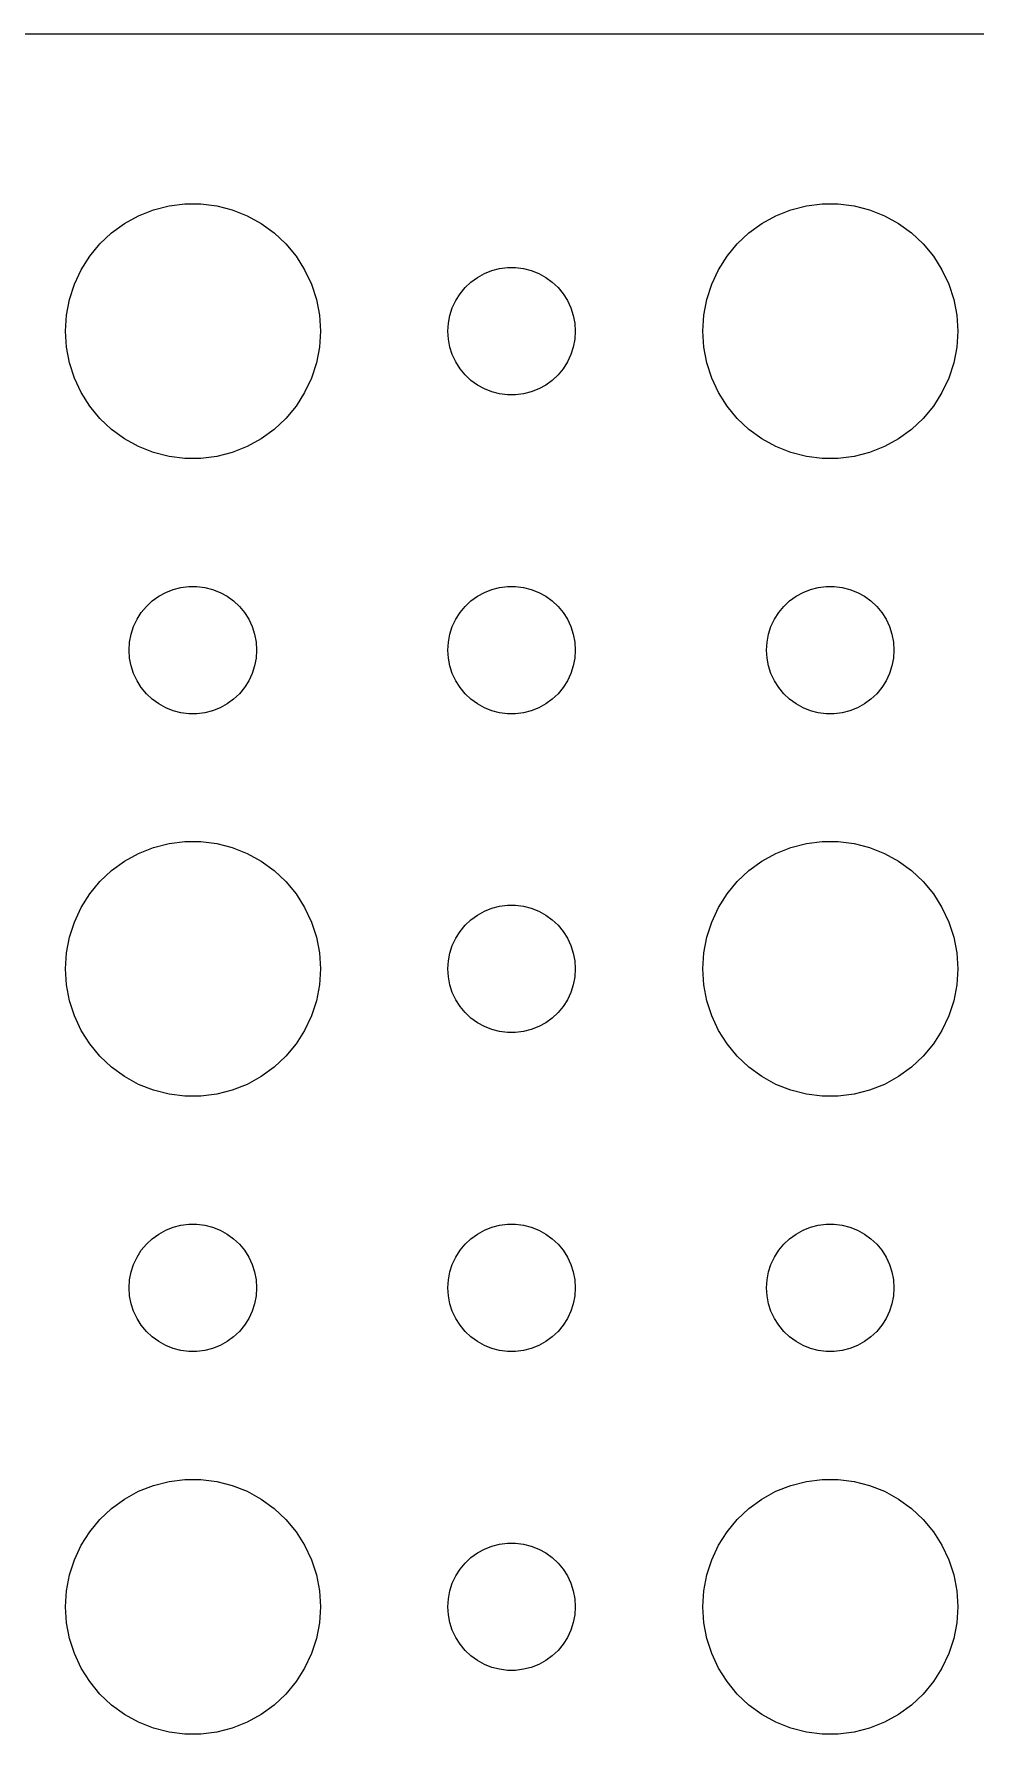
# Model space of a CAD drawing. Header units: metres. Extents: x -37 to 37, y 215 to 541.
# Drawn here: x -3.74 to 18.41, y 501.01 to 540.99 of the extents above; entities that cross this region are included whole.
import ezdxf

# ---------------------------------------------------------------- set-up
doc = ezdxf.new("R2010")
doc.units = ezdxf.units.M

msp = doc.modelspace()

# ---------------------------------------------------------------- linework, layer by layer
for p, q in [((32.3139, 540.99), (-32.3139, 540.99)), ((-0.56213, 536.947), (-0.18837, 536.994)), ((-0.18837, 536.994), (0.18837, 536.994)), ((0.18837, 536.994), (0.56213, 536.947)), ((14.4379, 536.947), (14.8116, 536.994)), ((14.8116, 536.994), (15.1884, 536.994)), ((15.1884, 536.994), (15.5621, 536.947)), ((-1.60747, 536.533), (-1.27733, 536.714)), ((-1.27733, 536.714), (-0.92705, 536.853)), ((-0.92705, 536.853), (-0.56213, 536.947)), ((0.56213, 536.947), (0.92705, 536.853)), ((0.92705, 536.853), (1.27733, 536.714)), ((1.27733, 536.714), (1.60747, 536.533)), ((13.3925, 536.533), (13.7227, 536.714)), ((13.7227, 536.714), (14.0729, 536.853)), ((14.0729, 536.853), (14.4379, 536.947)), ((15.5621, 536.947), (15.927, 536.853)), ((15.927, 536.853), (16.2773, 536.714)), ((16.2773, 536.714), (16.6075, 536.533)), ((-2.1869, 536.054), (-1.91226, 536.312)), ((-1.91226, 536.312), (-1.60747, 536.533)), ((1.60747, 536.533), (1.91226, 536.312)), ((1.91226, 536.312), (2.1869, 536.054)), ((12.8131, 536.054), (13.0877, 536.312)), ((13.0877, 536.312), (13.3925, 536.533)), ((16.6075, 536.533), (16.9123, 536.312)), ((16.9123, 536.312), (17.1869, 536.054)), ((-2.42705, 535.763), (-2.1869, 536.054)), ((2.1869, 536.054), (2.42705, 535.763)), ((12.5729, 535.763), (12.8131, 536.054)), ((17.1869, 536.054), (17.427, 535.763)), ((-2.78932, 535.104), (-2.62891, 535.445)), ((-2.62891, 535.445), (-2.42705, 535.763)), ((2.42705, 535.763), (2.62891, 535.445)), ((2.62891, 535.445), (2.78932, 535.104)), ((6.86133, 535.357), (7.03647, 535.427)), ((7.03647, 535.427), (7.21892, 535.473)), ((7.21892, 535.473), (7.40581, 535.497)), ((7.40581, 535.497), (7.59418, 535.497)), ((7.59418, 535.497), (7.78107, 535.473)), ((7.78107, 535.473), (7.96352, 535.427)), ((7.96352, 535.427), (8.13866, 535.357)), ((12.2107, 535.104), (12.3711, 535.445)), ((12.3711, 535.445), (12.5729, 535.763)), ((17.427, 535.763), (17.6289, 535.445)), ((17.6289, 535.445), (17.7893, 535.104)), ((-2.90575, 534.746), (-2.78932, 535.104)), ((2.78932, 535.104), (2.90575, 534.746)), ((6.28647, 534.882), (6.40654, 535.027)), ((6.40654, 535.027), (6.54385, 535.156)), ((6.54385, 535.156), (6.69626, 535.266)), ((6.69626, 535.266), (6.86133, 535.357)), ((8.13866, 535.357), (8.30373, 535.266)), ((8.30373, 535.266), (8.45613, 535.156)), ((8.45613, 535.156), (8.59344, 535.027)), ((8.59344, 535.027), (8.71352, 534.882)), ((12.0942, 534.746), (12.2107, 535.104)), ((17.7893, 535.104), (17.9057, 534.746)), ((-2.97633, 534.376), (-2.90575, 534.746)), ((2.90575, 534.746), (2.97633, 534.376)), ((6.10533, 534.552), (6.18553, 534.723)), ((6.18553, 534.723), (6.28647, 534.882)), ((8.71352, 534.882), (8.81445, 534.723)), ((8.81445, 534.723), (8.89465, 534.552)), ((12.0237, 534.376), (12.0942, 534.746)), ((17.9057, 534.746), (17.9763, 534.376)), ((-3, 534), (-2.97633, 534.376)), ((2.97633, 534.376), (3, 534)), ((6, 534), (6.01183, 534.188)), ((6.01183, 534.188), (6.04712, 534.373)), ((6.04712, 534.373), (6.10533, 534.552)), ((8.89465, 534.552), (8.95287, 534.373)), ((8.95287, 534.373), (8.98816, 534.188)), ((8.98816, 534.188), (9, 534)), ((12, 534), (12.0237, 534.376)), ((17.9763, 534.376), (18, 534)), ((-2.97633, 533.624), (-3, 534)), ((3, 534), (2.97633, 533.624)), ((6.01183, 533.812), (6, 534)), ((6.04712, 533.627), (6.01183, 533.812)), ((8.98816, 533.812), (8.95287, 533.627)), ((9, 534), (8.98816, 533.812)), ((12.0237, 533.624), (12, 534)), ((18, 534), (17.9763, 533.624)), ((-2.90575, 533.254), (-2.97633, 533.624)), ((2.97633, 533.624), (2.90575, 533.254)), ((6.10533, 533.448), (6.04712, 533.627)), ((6.18553, 533.277), (6.10533, 533.448)), ((8.89465, 533.448), (8.81445, 533.277)), ((8.95287, 533.627), (8.89465, 533.448)), ((12.0942, 533.254), (12.0237, 533.624)), ((17.9763, 533.624), (17.9057, 533.254)), ((-2.78932, 532.896), (-2.90575, 533.254)), ((2.90575, 533.254), (2.78932, 532.896)), ((6.28647, 533.118), (6.18553, 533.277)), ((6.40654, 532.973), (6.28647, 533.118)), ((8.71352, 533.118), (8.59344, 532.973)), ((8.81445, 533.277), (8.71352, 533.118)), ((12.2107, 532.896), (12.0942, 533.254)), ((17.9057, 533.254), (17.7893, 532.896)), ((-2.62891, 532.555), (-2.78932, 532.896)), ((2.78932, 532.896), (2.62891, 532.555)), ((6.54385, 532.844), (6.40654, 532.973)), ((6.69626, 532.734), (6.54385, 532.844)), ((6.86133, 532.643), (6.69626, 532.734)), ((7.03647, 532.573), (6.86133, 532.643)), ((8.13866, 532.643), (7.96352, 532.573)), ((8.30373, 532.734), (8.13866, 532.643)), ((8.45613, 532.844), (8.30373, 532.734)), ((8.59344, 532.973), (8.45613, 532.844)), ((12.3711, 532.555), (12.2107, 532.896)), ((17.7893, 532.896), (17.6289, 532.555)), ((-2.42705, 532.237), (-2.62891, 532.555)), ((-2.1869, 531.946), (-2.42705, 532.237)), ((2.42705, 532.237), (2.1869, 531.946)), ((2.62891, 532.555), (2.42705, 532.237)), ((7.21892, 532.527), (7.03647, 532.573)), ((7.40581, 532.503), (7.21892, 532.527)), ((7.59418, 532.503), (7.40581, 532.503)), ((7.78107, 532.527), (7.59418, 532.503)), ((7.96352, 532.573), (7.78107, 532.527)), ((12.5729, 532.237), (12.3711, 532.555)), ((12.8131, 531.946), (12.5729, 532.237)), ((17.427, 532.237), (17.1869, 531.946)), ((17.6289, 532.555), (17.427, 532.237)), ((-1.91226, 531.688), (-2.1869, 531.946)), ((2.1869, 531.946), (1.91226, 531.688)), ((13.0877, 531.688), (12.8131, 531.946)), ((17.1869, 531.946), (16.9123, 531.688)), ((-1.60747, 531.467), (-1.91226, 531.688)), ((-1.27733, 531.286), (-1.60747, 531.467)), ((1.60747, 531.467), (1.27733, 531.286)), ((1.91226, 531.688), (1.60747, 531.467)), ((13.3925, 531.467), (13.0877, 531.688)), ((13.7227, 531.286), (13.3925, 531.467)), ((16.6075, 531.467), (16.2773, 531.286)), ((16.9123, 531.688), (16.6075, 531.467)), ((-0.92705, 531.147), (-1.27733, 531.286)), ((-0.56213, 531.053), (-0.92705, 531.147)), ((-0.18837, 531.006), (-0.56213, 531.053)), ((0.18837, 531.006), (-0.18837, 531.006)), ((0.56213, 531.053), (0.18837, 531.006)), ((0.92705, 531.147), (0.56213, 531.053)), ((1.27733, 531.286), (0.92705, 531.147)), ((14.0729, 531.147), (13.7227, 531.286)), ((14.4379, 531.053), (14.0729, 531.147)), ((14.8116, 531.006), (14.4379, 531.053)), ((15.1884, 531.006), (14.8116, 531.006)), ((15.5621, 531.053), (15.1884, 531.006)), ((15.927, 531.147), (15.5621, 531.053)), ((16.2773, 531.286), (15.927, 531.147)), ((-0.80373, 527.766), (-0.63866, 527.857)), ((-0.63866, 527.857), (-0.46352, 527.927)), ((-0.46352, 527.927), (-0.28107, 527.973)), ((-0.28107, 527.973), (-0.09418, 527.997)), ((-0.09418, 527.997), (0.09418, 527.997)), ((0.09418, 527.997), (0.28107, 527.973)), ((0.28107, 527.973), (0.46352, 527.927)), ((0.46352, 527.927), (0.63866, 527.857)), ((0.63866, 527.857), (0.80373, 527.766)), ((6.69626, 527.766), (6.86133, 527.857)), ((6.86133, 527.857), (7.03647, 527.927)), ((7.03647, 527.927), (7.21892, 527.973)), ((7.21892, 527.973), (7.40581, 527.997)), ((7.40581, 527.997), (7.59418, 527.997)), ((7.59418, 527.997), (7.78107, 527.973)), ((7.78107, 527.973), (7.96352, 527.927)), ((7.96352, 527.927), (8.13866, 527.857)), ((8.13866, 527.857), (8.30373, 527.766)), ((14.1963, 527.766), (14.3613, 527.857)), ((14.3613, 527.857), (14.5365, 527.927)), ((14.5365, 527.927), (14.7189, 527.973)), ((14.7189, 527.973), (14.9058, 527.997)), ((14.9058, 527.997), (15.0942, 527.997)), ((15.0942, 527.997), (15.2811, 527.973)), ((15.2811, 527.973), (15.4635, 527.927)), ((15.4635, 527.927), (15.6387, 527.857)), ((15.6387, 527.857), (15.8037, 527.766)), ((-1.21352, 527.382), (-1.09344, 527.527)), ((-1.09344, 527.527), (-0.95613, 527.656)), ((-0.95613, 527.656), (-0.80373, 527.766)), ((0.80373, 527.766), (0.95613, 527.656)), ((0.95613, 527.656), (1.09344, 527.527)), ((1.09344, 527.527), (1.21352, 527.382)), ((6.28647, 527.382), (6.40654, 527.527)), ((6.40654, 527.527), (6.54385, 527.656)), ((6.54385, 527.656), (6.69626, 527.766)), ((8.30373, 527.766), (8.45613, 527.656)), ((8.45613, 527.656), (8.59344, 527.527)), ((8.59344, 527.527), (8.71352, 527.382)), ((13.7865, 527.382), (13.9065, 527.527)), ((13.9065, 527.527), (14.0439, 527.656)), ((14.0439, 527.656), (14.1963, 527.766)), ((15.8037, 527.766), (15.9561, 527.656)), ((15.9561, 527.656), (16.0934, 527.527)), ((16.0934, 527.527), (16.2135, 527.382)), ((-1.45287, 526.873), (-1.39465, 527.052)), ((-1.39465, 527.052), (-1.31445, 527.223)), ((-1.31445, 527.223), (-1.21352, 527.382)), ((1.21352, 527.382), (1.31445, 527.223)), ((1.31445, 527.223), (1.39465, 527.052)), ((1.39465, 527.052), (1.45287, 526.873)), ((6.04712, 526.873), (6.10533, 527.052)), ((6.10533, 527.052), (6.18553, 527.223)), ((6.18553, 527.223), (6.28647, 527.382)), ((8.71352, 527.382), (8.81445, 527.223)), ((8.81445, 527.223), (8.89465, 527.052)), ((8.89465, 527.052), (8.95287, 526.873)), ((13.5471, 526.873), (13.6053, 527.052)), ((13.6053, 527.052), (13.6855, 527.223)), ((13.6855, 527.223), (13.7865, 527.382)), ((16.2135, 527.382), (16.3145, 527.223)), ((16.3145, 527.223), (16.3947, 527.052)), ((16.3947, 527.052), (16.4529, 526.873)), ((-1.5, 526.5), (-1.48816, 526.688)), ((-1.48816, 526.688), (-1.45287, 526.873)), ((1.45287, 526.873), (1.48816, 526.688)), ((1.48816, 526.688), (1.5, 526.5)), ((6, 526.5), (6.01183, 526.688)), ((6.01183, 526.688), (6.04712, 526.873)), ((8.95287, 526.873), (8.98816, 526.688)), ((8.98816, 526.688), (9, 526.5)), ((13.5, 526.5), (13.5118, 526.688)), ((13.5118, 526.688), (13.5471, 526.873)), ((16.4529, 526.873), (16.4882, 526.688)), ((16.4882, 526.688), (16.5, 526.5)), ((-1.48816, 526.312), (-1.5, 526.5)), ((-1.45287, 526.127), (-1.48816, 526.312)), ((1.48816, 526.312), (1.45287, 526.127)), ((1.5, 526.5), (1.48816, 526.312)), ((6.01183, 526.312), (6, 526.5)), ((6.04712, 526.127), (6.01183, 526.312)), ((8.98816, 526.312), (8.95287, 526.127)), ((9, 526.5), (8.98816, 526.312)), ((13.5118, 526.312), (13.5, 526.5)), ((13.5471, 526.127), (13.5118, 526.312)), ((16.4882, 526.312), (16.4529, 526.127)), ((16.5, 526.5), (16.4882, 526.312)), ((-1.39465, 525.948), (-1.45287, 526.127)), ((-1.31445, 525.777), (-1.39465, 525.948)), ((1.39465, 525.948), (1.31445, 525.777)), ((1.45287, 526.127), (1.39465, 525.948)), ((6.10533, 525.948), (6.04712, 526.127)), ((6.18553, 525.777), (6.10533, 525.948)), ((8.89465, 525.948), (8.81445, 525.777)), ((8.95287, 526.127), (8.89465, 525.948)), ((13.6053, 525.948), (13.5471, 526.127)), ((13.6855, 525.777), (13.6053, 525.948)), ((16.3947, 525.948), (16.3145, 525.777)), ((16.4529, 526.127), (16.3947, 525.948)), ((-1.21352, 525.618), (-1.31445, 525.777)), ((-1.09344, 525.473), (-1.21352, 525.618)), ((-0.95613, 525.344), (-1.09344, 525.473)), ((1.09344, 525.473), (0.95613, 525.344)), ((1.21352, 525.618), (1.09344, 525.473)), ((1.31445, 525.777), (1.21352, 525.618)), ((6.28647, 525.618), (6.18553, 525.777)), ((6.40654, 525.473), (6.28647, 525.618)), ((6.54385, 525.344), (6.40654, 525.473)), ((8.59344, 525.473), (8.45613, 525.344)), ((8.71352, 525.618), (8.59344, 525.473)), ((8.81445, 525.777), (8.71352, 525.618)), ((13.7865, 525.618), (13.6855, 525.777)), ((13.9065, 525.473), (13.7865, 525.618)), ((14.0439, 525.344), (13.9065, 525.473)), ((16.0934, 525.473), (15.9561, 525.344)), ((16.2135, 525.618), (16.0934, 525.473)), ((16.3145, 525.777), (16.2135, 525.618)), ((-0.80373, 525.234), (-0.95613, 525.344)), ((-0.63866, 525.143), (-0.80373, 525.234)), ((-0.46352, 525.073), (-0.63866, 525.143)), ((-0.28107, 525.027), (-0.46352, 525.073)), ((-0.09418, 525.003), (-0.28107, 525.027)), ((0.09418, 525.003), (-0.09418, 525.003)), ((0.28107, 525.027), (0.09418, 525.003)), ((0.46352, 525.073), (0.28107, 525.027)), ((0.63866, 525.143), (0.46352, 525.073)), ((0.80373, 525.234), (0.63866, 525.143)), ((0.95613, 525.344), (0.80373, 525.234)), ((6.69626, 525.234), (6.54385, 525.344)), ((6.86133, 525.143), (6.69626, 525.234)), ((7.03647, 525.073), (6.86133, 525.143)), ((7.21892, 525.027), (7.03647, 525.073)), ((7.40581, 525.003), (7.21892, 525.027)), ((7.59418, 525.003), (7.40581, 525.003)), ((7.78107, 525.027), (7.59418, 525.003)), ((7.96352, 525.073), (7.78107, 525.027)), ((8.13866, 525.143), (7.96352, 525.073)), ((8.30373, 525.234), (8.13866, 525.143)), ((8.45613, 525.344), (8.30373, 525.234)), ((14.1963, 525.234), (14.0439, 525.344)), ((14.3613, 525.143), (14.1963, 525.234)), ((14.5365, 525.073), (14.3613, 525.143)), ((14.7189, 525.027), (14.5365, 525.073)), ((14.9058, 525.003), (14.7189, 525.027)), ((15.0942, 525.003), (14.9058, 525.003)), ((15.2811, 525.027), (15.0942, 525.003)), ((15.4635, 525.073), (15.2811, 525.027)), ((15.6387, 525.143), (15.4635, 525.073)), ((15.8037, 525.234), (15.6387, 525.143)), ((15.9561, 525.344), (15.8037, 525.234)), ((-1.27733, 521.714), (-0.92705, 521.853)), ((-0.92705, 521.853), (-0.56213, 521.947)), ((-0.56213, 521.947), (-0.18837, 521.994)), ((-0.18837, 521.994), (0.18837, 521.994)), ((0.18837, 521.994), (0.56213, 521.947)), ((0.56213, 521.947), (0.92705, 521.853)), ((0.92705, 521.853), (1.27733, 521.714)), ((13.7227, 521.714), (14.0729, 521.853)), ((14.0729, 521.853), (14.4379, 521.947)), ((14.4379, 521.947), (14.8116, 521.994)), ((14.8116, 521.994), (15.1884, 521.994)), ((15.1884, 521.994), (15.5621, 521.947)), ((15.5621, 521.947), (15.927, 521.853)), ((15.927, 521.853), (16.2773, 521.714)), ((-1.91226, 521.312), (-1.60747, 521.533)), ((-1.60747, 521.533), (-1.27733, 521.714)), ((1.27733, 521.714), (1.60747, 521.533)), ((1.60747, 521.533), (1.91226, 521.312)), ((13.0877, 521.312), (13.3925, 521.533)), ((13.3925, 521.533), (13.7227, 521.714)), ((16.2773, 521.714), (16.6075, 521.533)), ((16.6075, 521.533), (16.9123, 521.312)), ((-2.42705, 520.763), (-2.1869, 521.054)), ((-2.1869, 521.054), (-1.91226, 521.312)), ((1.91226, 521.312), (2.1869, 521.054)), ((2.1869, 521.054), (2.42705, 520.763)), ((12.5729, 520.763), (12.8131, 521.054)), ((12.8131, 521.054), (13.0877, 521.312)), ((16.9123, 521.312), (17.1869, 521.054)), ((17.1869, 521.054), (17.427, 520.763)), ((-2.62891, 520.445), (-2.42705, 520.763)), ((2.42705, 520.763), (2.62891, 520.445)), ((12.3711, 520.445), (12.5729, 520.763)), ((17.427, 520.763), (17.6289, 520.445)), ((-2.78932, 520.104), (-2.62891, 520.445)), ((2.62891, 520.445), (2.78932, 520.104)), ((6.54385, 520.156), (6.69626, 520.266)), ((6.69626, 520.266), (6.86133, 520.357)), ((6.86133, 520.357), (7.03647, 520.427)), ((7.03647, 520.427), (7.21892, 520.473)), ((7.21892, 520.473), (7.40581, 520.497)), ((7.40581, 520.497), (7.59418, 520.497)), ((7.59418, 520.497), (7.78107, 520.473)), ((7.78107, 520.473), (7.96352, 520.427)), ((7.96352, 520.427), (8.13866, 520.357)), ((8.13866, 520.357), (8.30373, 520.266)), ((8.30373, 520.266), (8.45613, 520.156)), ((12.2107, 520.104), (12.3711, 520.445)), ((17.6289, 520.445), (17.7893, 520.104)), ((-2.90575, 519.746), (-2.78932, 520.104)), ((2.78932, 520.104), (2.90575, 519.746)), ((6.18553, 519.723), (6.28647, 519.882)), ((6.28647, 519.882), (6.40654, 520.027)), ((6.40654, 520.027), (6.54385, 520.156)), ((8.45613, 520.156), (8.59344, 520.027)), ((8.59344, 520.027), (8.71352, 519.882)), ((8.71352, 519.882), (8.81445, 519.723)), ((12.0942, 519.746), (12.2107, 520.104)), ((17.7893, 520.104), (17.9057, 519.746)), ((-2.97633, 519.376), (-2.90575, 519.746)), ((2.90575, 519.746), (2.97633, 519.376)), ((6.04712, 519.373), (6.10533, 519.552)), ((6.10533, 519.552), (6.18553, 519.723)), ((8.81445, 519.723), (8.89465, 519.552)), ((8.89465, 519.552), (8.95287, 519.373)), ((12.0237, 519.376), (12.0942, 519.746)), ((17.9057, 519.746), (17.9763, 519.376)), ((-3, 519), (-2.97633, 519.376)), ((-2.97633, 518.624), (-3, 519)), ((2.97633, 519.376), (3, 519)), ((3, 519), (2.97633, 518.624)), ((6, 519), (6.01183, 519.188)), ((6.01183, 518.812), (6, 519)), ((6.01183, 519.188), (6.04712, 519.373)), ((8.95287, 519.373), (8.98816, 519.188)), ((8.98816, 519.188), (9, 519)), ((9, 519), (8.98816, 518.812)), ((12, 519), (12.0237, 519.376)), ((12.0237, 518.624), (12, 519)), ((17.9763, 519.376), (18, 519)), ((18, 519), (17.9763, 518.624)), ((-2.90575, 518.254), (-2.97633, 518.624)), ((2.97633, 518.624), (2.90575, 518.254)), ((6.04712, 518.627), (6.01183, 518.812)), ((6.10533, 518.448), (6.04712, 518.627)), ((8.95287, 518.627), (8.89465, 518.448)), ((8.98816, 518.812), (8.95287, 518.627)), ((12.0942, 518.254), (12.0237, 518.624)), ((17.9763, 518.624), (17.9057, 518.254)), ((-2.78932, 517.896), (-2.90575, 518.254)), ((2.90575, 518.254), (2.78932, 517.896)), ((6.18553, 518.277), (6.10533, 518.448)), ((6.28647, 518.118), (6.18553, 518.277)), ((8.81445, 518.277), (8.71352, 518.118)), ((8.89465, 518.448), (8.81445, 518.277)), ((12.2107, 517.896), (12.0942, 518.254)), ((17.9057, 518.254), (17.7893, 517.896)), ((-2.62891, 517.555), (-2.78932, 517.896)), ((2.78932, 517.896), (2.62891, 517.555)), ((6.40654, 517.973), (6.28647, 518.118)), ((6.54385, 517.844), (6.40654, 517.973)), ((6.69626, 517.734), (6.54385, 517.844)), ((8.45613, 517.844), (8.30373, 517.734)), ((8.59344, 517.973), (8.45613, 517.844)), ((8.71352, 518.118), (8.59344, 517.973)), ((12.3711, 517.555), (12.2107, 517.896)), ((17.7893, 517.896), (17.6289, 517.555)), ((-2.42705, 517.237), (-2.62891, 517.555)), ((2.62891, 517.555), (2.42705, 517.237)), ((6.86133, 517.643), (6.69626, 517.734)), ((7.03647, 517.573), (6.86133, 517.643)), ((7.21892, 517.527), (7.03647, 517.573)), ((7.40581, 517.503), (7.21892, 517.527)), ((7.59418, 517.503), (7.40581, 517.503)), ((7.78107, 517.527), (7.59418, 517.503)), ((7.96352, 517.573), (7.78107, 517.527)), ((8.13866, 517.643), (7.96352, 517.573)), ((8.30373, 517.734), (8.13866, 517.643)), ((12.5729, 517.237), (12.3711, 517.555)), ((17.6289, 517.555), (17.427, 517.237)), ((-2.1869, 516.946), (-2.42705, 517.237)), ((2.42705, 517.237), (2.1869, 516.946)), ((12.8131, 516.946), (12.5729, 517.237)), ((17.427, 517.237), (17.1869, 516.946)), ((-1.91226, 516.688), (-2.1869, 516.946)), ((-1.60747, 516.467), (-1.91226, 516.688)), ((1.91226, 516.688), (1.60747, 516.467)), ((2.1869, 516.946), (1.91226, 516.688)), ((13.0877, 516.688), (12.8131, 516.946)), ((13.3925, 516.467), (13.0877, 516.688)), ((16.9123, 516.688), (16.6075, 516.467)), ((17.1869, 516.946), (16.9123, 516.688)), ((-1.27733, 516.286), (-1.60747, 516.467)), ((-0.92705, 516.147), (-1.27733, 516.286)), ((1.27733, 516.286), (0.92705, 516.147)), ((1.60747, 516.467), (1.27733, 516.286)), ((13.7227, 516.286), (13.3925, 516.467)), ((14.0729, 516.147), (13.7227, 516.286)), ((16.2773, 516.286), (15.927, 516.147)), ((16.6075, 516.467), (16.2773, 516.286)), ((-0.56213, 516.053), (-0.92705, 516.147)), ((-0.18837, 516.006), (-0.56213, 516.053)), ((0.18837, 516.006), (-0.18837, 516.006)), ((0.56213, 516.053), (0.18837, 516.006)), ((0.92705, 516.147), (0.56213, 516.053)), ((14.4379, 516.053), (14.0729, 516.147)), ((14.8116, 516.006), (14.4379, 516.053)), ((15.1884, 516.006), (14.8116, 516.006)), ((15.5621, 516.053), (15.1884, 516.006)), ((15.927, 516.147), (15.5621, 516.053)), ((-0.28107, 512.973), (-0.09418, 512.997)), ((-0.09418, 512.997), (0.09418, 512.997)), ((0.09418, 512.997), (0.28107, 512.973)), ((7.21892, 512.973), (7.40581, 512.997)), ((7.40581, 512.997), (7.59418, 512.997)), ((7.59418, 512.997), (7.78107, 512.973)), ((14.7189, 512.973), (14.9058, 512.997)), ((14.9058, 512.997), (15.0942, 512.997)), ((15.0942, 512.997), (15.2811, 512.973)), ((-1.09344, 512.527), (-0.95613, 512.656)), ((-0.95613, 512.656), (-0.80373, 512.766)), ((-0.80373, 512.766), (-0.63866, 512.857)), ((-0.63866, 512.857), (-0.46352, 512.927)), ((-0.46352, 512.927), (-0.28107, 512.973)), ((0.28107, 512.973), (0.46352, 512.927)), ((0.46352, 512.927), (0.63866, 512.857)), ((0.63866, 512.857), (0.80373, 512.766)), ((0.80373, 512.766), (0.95613, 512.656)), ((0.95613, 512.656), (1.09344, 512.527)), ((6.40654, 512.527), (6.54385, 512.656)), ((6.54385, 512.656), (6.69626, 512.766)), ((6.69626, 512.766), (6.86133, 512.857)), ((6.86133, 512.857), (7.03647, 512.927)), ((7.03647, 512.927), (7.21892, 512.973)), ((7.78107, 512.973), (7.96352, 512.927)), ((7.96352, 512.927), (8.13866, 512.857)), ((8.13866, 512.857), (8.30373, 512.766)), ((8.30373, 512.766), (8.45613, 512.656)), ((8.45613, 512.656), (8.59344, 512.527)), ((13.9065, 512.527), (14.0439, 512.656)), ((14.0439, 512.656), (14.1963, 512.766)), ((14.1963, 512.766), (14.3613, 512.857)), ((14.3613, 512.857), (14.5365, 512.927)), ((14.5365, 512.927), (14.7189, 512.973)), ((15.2811, 512.973), (15.4635, 512.927)), ((15.4635, 512.927), (15.6387, 512.857)), ((15.6387, 512.857), (15.8037, 512.766)), ((15.8037, 512.766), (15.9561, 512.656)), ((15.9561, 512.656), (16.0934, 512.527)), ((-1.39465, 512.052), (-1.31445, 512.223)), ((-1.31445, 512.223), (-1.21352, 512.382)), ((-1.21352, 512.382), (-1.09344, 512.527)), ((1.09344, 512.527), (1.21352, 512.382)), ((1.21352, 512.382), (1.31445, 512.223)), ((1.31445, 512.223), (1.39465, 512.052)), ((6.10533, 512.052), (6.18553, 512.223)), ((6.18553, 512.223), (6.28647, 512.382)), ((6.28647, 512.382), (6.40654, 512.527)), ((8.59344, 512.527), (8.71352, 512.382)), ((8.71352, 512.382), (8.81445, 512.223)), ((8.81445, 512.223), (8.89465, 512.052)), ((13.6053, 512.052), (13.6855, 512.223)), ((13.6855, 512.223), (13.7865, 512.382)), ((13.7865, 512.382), (13.9065, 512.527)), ((16.0934, 512.527), (16.2135, 512.382)), ((16.2135, 512.382), (16.3145, 512.223)), ((16.3145, 512.223), (16.3947, 512.052)), ((-1.48816, 511.688), (-1.45287, 511.873)), ((-1.45287, 511.873), (-1.39465, 512.052)), ((1.39465, 512.052), (1.45287, 511.873)), ((1.45287, 511.873), (1.48816, 511.688)), ((6.01183, 511.688), (6.04712, 511.873)), ((6.04712, 511.873), (6.10533, 512.052)), ((8.89465, 512.052), (8.95287, 511.873)), ((8.95287, 511.873), (8.98816, 511.688)), ((13.5118, 511.688), (13.5471, 511.873)), ((13.5471, 511.873), (13.6053, 512.052)), ((16.3947, 512.052), (16.4529, 511.873)), ((16.4529, 511.873), (16.4882, 511.688)), ((-1.5, 511.5), (-1.48816, 511.688)), ((-1.48816, 511.312), (-1.5, 511.5)), ((1.48816, 511.688), (1.5, 511.5)), ((1.5, 511.5), (1.48816, 511.312)), ((6, 511.5), (6.01183, 511.688)), ((6.01183, 511.312), (6, 511.5)), ((8.98816, 511.688), (9, 511.5)), ((9, 511.5), (8.98816, 511.312)), ((13.5, 511.5), (13.5118, 511.688)), ((13.5118, 511.312), (13.5, 511.5)), ((16.4882, 511.688), (16.5, 511.5)), ((16.5, 511.5), (16.4882, 511.312)), ((-1.45287, 511.127), (-1.48816, 511.312)), ((-1.39465, 510.948), (-1.45287, 511.127)), ((1.45287, 511.127), (1.39465, 510.948)), ((1.48816, 511.312), (1.45287, 511.127)), ((6.04712, 511.127), (6.01183, 511.312)), ((6.10533, 510.948), (6.04712, 511.127)), ((8.95287, 511.127), (8.89465, 510.948)), ((8.98816, 511.312), (8.95287, 511.127)), ((13.5471, 511.127), (13.5118, 511.312)), ((13.6053, 510.948), (13.5471, 511.127)), ((16.4529, 511.127), (16.3947, 510.948)), ((16.4882, 511.312), (16.4529, 511.127)), ((-1.31445, 510.777), (-1.39465, 510.948)), ((-1.21352, 510.618), (-1.31445, 510.777)), ((-1.09344, 510.473), (-1.21352, 510.618)), ((1.21352, 510.618), (1.09344, 510.473)), ((1.31445, 510.777), (1.21352, 510.618)), ((1.39465, 510.948), (1.31445, 510.777)), ((6.18553, 510.777), (6.10533, 510.948)), ((6.28647, 510.618), (6.18553, 510.777)), ((6.40654, 510.473), (6.28647, 510.618)), ((8.71352, 510.618), (8.59344, 510.473)), ((8.81445, 510.777), (8.71352, 510.618)), ((8.89465, 510.948), (8.81445, 510.777)), ((13.6855, 510.777), (13.6053, 510.948)), ((13.7865, 510.618), (13.6855, 510.777)), ((13.9065, 510.473), (13.7865, 510.618)), ((16.2135, 510.618), (16.0934, 510.473)), ((16.3145, 510.777), (16.2135, 510.618)), ((16.3947, 510.948), (16.3145, 510.777)), ((-0.95613, 510.344), (-1.09344, 510.473)), ((-0.80373, 510.234), (-0.95613, 510.344)), ((-0.63866, 510.143), (-0.80373, 510.234)), ((0.80373, 510.234), (0.63866, 510.143)), ((0.95613, 510.344), (0.80373, 510.234)), ((1.09344, 510.473), (0.95613, 510.344)), ((6.54385, 510.344), (6.40654, 510.473)), ((6.69626, 510.234), (6.54385, 510.344)), ((6.86133, 510.143), (6.69626, 510.234)), ((8.30373, 510.234), (8.13866, 510.143)), ((8.45613, 510.344), (8.30373, 510.234)), ((8.59344, 510.473), (8.45613, 510.344)), ((14.0439, 510.344), (13.9065, 510.473)), ((14.1963, 510.234), (14.0439, 510.344)), ((14.3613, 510.143), (14.1963, 510.234)), ((15.8037, 510.234), (15.6387, 510.143)), ((15.9561, 510.344), (15.8037, 510.234)), ((16.0934, 510.473), (15.9561, 510.344)), ((-0.46352, 510.073), (-0.63866, 510.143)), ((-0.28107, 510.027), (-0.46352, 510.073)), ((-0.09418, 510.003), (-0.28107, 510.027)), ((0.09418, 510.003), (-0.09418, 510.003)), ((0.28107, 510.027), (0.09418, 510.003)), ((0.46352, 510.073), (0.28107, 510.027)), ((0.63866, 510.143), (0.46352, 510.073)), ((7.03647, 510.073), (6.86133, 510.143)), ((7.21892, 510.027), (7.03647, 510.073)), ((7.40581, 510.003), (7.21892, 510.027)), ((7.59418, 510.003), (7.40581, 510.003)), ((7.78107, 510.027), (7.59418, 510.003)), ((7.96352, 510.073), (7.78107, 510.027)), ((8.13866, 510.143), (7.96352, 510.073)), ((14.5365, 510.073), (14.3613, 510.143)), ((14.7189, 510.027), (14.5365, 510.073)), ((14.9058, 510.003), (14.7189, 510.027)), ((15.0942, 510.003), (14.9058, 510.003)), ((15.2811, 510.027), (15.0942, 510.003)), ((15.4635, 510.073), (15.2811, 510.027)), ((15.6387, 510.143), (15.4635, 510.073)), ((-1.60747, 506.533), (-1.27733, 506.714)), ((-1.27733, 506.714), (-0.92705, 506.853)), ((-0.92705, 506.853), (-0.56213, 506.947)), ((-0.56213, 506.947), (-0.18837, 506.994)), ((-0.18837, 506.994), (0.18837, 506.994)), ((0.18837, 506.994), (0.56213, 506.947)), ((0.56213, 506.947), (0.92705, 506.853)), ((0.92705, 506.853), (1.27733, 506.714)), ((1.27733, 506.714), (1.60747, 506.533)), ((13.3925, 506.533), (13.7227, 506.714)), ((13.7227, 506.714), (14.0729, 506.853)), ((14.0729, 506.853), (14.4379, 506.947)), ((14.4379, 506.947), (14.8116, 506.994)), ((14.8116, 506.994), (15.1884, 506.994)), ((15.1884, 506.994), (15.5621, 506.947)), ((15.5621, 506.947), (15.927, 506.853)), ((15.927, 506.853), (16.2773, 506.714)), ((16.2773, 506.714), (16.6075, 506.533)), ((-2.1869, 506.054), (-1.91226, 506.312)), ((-1.91226, 506.312), (-1.60747, 506.533)), ((1.60747, 506.533), (1.91226, 506.312)), ((1.91226, 506.312), (2.1869, 506.054)), ((12.8131, 506.054), (13.0877, 506.312)), ((13.0877, 506.312), (13.3925, 506.533)), ((16.6075, 506.533), (16.9123, 506.312)), ((16.9123, 506.312), (17.1869, 506.054)), ((-2.42705, 505.763), (-2.1869, 506.054)), ((2.1869, 506.054), (2.42705, 505.763)), ((12.5729, 505.763), (12.8131, 506.054)), ((17.1869, 506.054), (17.427, 505.763)), ((-2.78932, 505.104), (-2.62891, 505.445)), ((-2.62891, 505.445), (-2.42705, 505.763)), ((2.42705, 505.763), (2.62891, 505.445)), ((2.62891, 505.445), (2.78932, 505.104)), ((6.86133, 505.357), (7.03647, 505.427)), ((7.03647, 505.427), (7.21892, 505.473)), ((7.21892, 505.473), (7.40581, 505.497)), ((7.40581, 505.497), (7.59418, 505.497)), ((7.59418, 505.497), (7.78107, 505.473)), ((7.78107, 505.473), (7.96352, 505.427)), ((7.96352, 505.427), (8.13866, 505.357)), ((12.2107, 505.104), (12.3711, 505.445)), ((12.3711, 505.445), (12.5729, 505.763)), ((17.427, 505.763), (17.6289, 505.445)), ((17.6289, 505.445), (17.7893, 505.104)), ((-2.90575, 504.746), (-2.78932, 505.104)), ((2.78932, 505.104), (2.90575, 504.746)), ((6.28647, 504.882), (6.40654, 505.027)), ((6.40654, 505.027), (6.54385, 505.156)), ((6.54385, 505.156), (6.69626, 505.266)), ((6.69626, 505.266), (6.86133, 505.357)), ((8.13866, 505.357), (8.30373, 505.266)), ((8.30373, 505.266), (8.45613, 505.156)), ((8.45613, 505.156), (8.59344, 505.027)), ((8.59344, 505.027), (8.71352, 504.882)), ((12.0942, 504.746), (12.2107, 505.104)), ((17.7893, 505.104), (17.9057, 504.746)), ((-2.97633, 504.376), (-2.90575, 504.746)), ((2.90575, 504.746), (2.97633, 504.376)), ((6.10533, 504.552), (6.18553, 504.723)), ((6.18553, 504.723), (6.28647, 504.882)), ((8.71352, 504.882), (8.81445, 504.723)), ((8.81445, 504.723), (8.89465, 504.552)), ((12.0237, 504.376), (12.0942, 504.746)), ((17.9057, 504.746), (17.9763, 504.376)), ((-3, 504), (-2.97633, 504.376)), ((2.97633, 504.376), (3, 504)), ((6.01183, 504.188), (6.04712, 504.373)), ((6.04712, 504.373), (6.10533, 504.552)), ((8.89465, 504.552), (8.95287, 504.373)), ((8.95287, 504.373), (8.98816, 504.188)), ((12, 504), (12.0237, 504.376)), ((17.9763, 504.376), (18, 504)), ((-2.97633, 503.624), (-3, 504)), ((3, 504), (2.97633, 503.624)), ((6, 504), (6.01183, 504.188)), ((6.01183, 503.812), (6, 504)), ((6.04712, 503.627), (6.01183, 503.812)), ((8.98816, 503.812), (8.95287, 503.627)), ((8.98816, 504.188), (9, 504)), ((9, 504), (8.98816, 503.812)), ((12.0237, 503.624), (12, 504)), ((18, 504), (17.9763, 503.624)), ((-2.90575, 503.254), (-2.97633, 503.624)), ((2.97633, 503.624), (2.90575, 503.254)), ((6.10533, 503.448), (6.04712, 503.627)), ((6.18553, 503.277), (6.10533, 503.448)), ((8.89465, 503.448), (8.81445, 503.277)), ((8.95287, 503.627), (8.89465, 503.448)), ((12.0942, 503.254), (12.0237, 503.624)), ((17.9763, 503.624), (17.9057, 503.254)), ((-2.78932, 502.896), (-2.90575, 503.254)), ((2.90575, 503.254), (2.78932, 502.896)), ((6.28647, 503.118), (6.18553, 503.277)), ((6.40654, 502.973), (6.28647, 503.118)), ((8.71352, 503.118), (8.59344, 502.973)), ((8.81445, 503.277), (8.71352, 503.118)), ((12.2107, 502.896), (12.0942, 503.254)), ((17.9057, 503.254), (17.7893, 502.896)), ((-2.62891, 502.555), (-2.78932, 502.896)), ((2.78932, 502.896), (2.62891, 502.555)), ((6.54385, 502.844), (6.40654, 502.973)), ((6.69626, 502.734), (6.54385, 502.844)), ((6.86133, 502.643), (6.69626, 502.734)), ((7.03647, 502.573), (6.86133, 502.643)), ((8.13866, 502.643), (7.96352, 502.573)), ((8.30373, 502.734), (8.13866, 502.643)), ((8.45613, 502.844), (8.30373, 502.734)), ((8.59344, 502.973), (8.45613, 502.844)), ((12.3711, 502.555), (12.2107, 502.896)), ((17.7893, 502.896), (17.6289, 502.555)), ((-2.42705, 502.237), (-2.62891, 502.555)), ((-2.1869, 501.946), (-2.42705, 502.237)), ((2.42705, 502.237), (2.1869, 501.946)), ((2.62891, 502.555), (2.42705, 502.237)), ((7.21892, 502.527), (7.03647, 502.573)), ((7.40581, 502.503), (7.21892, 502.527)), ((7.59418, 502.503), (7.40581, 502.503)), ((7.78107, 502.527), (7.59418, 502.503)), ((7.96352, 502.573), (7.78107, 502.527)), ((12.5729, 502.237), (12.3711, 502.555)), ((12.8131, 501.946), (12.5729, 502.237)), ((17.427, 502.237), (17.1869, 501.946)), ((17.6289, 502.555), (17.427, 502.237)), ((-1.91226, 501.688), (-2.1869, 501.946)), ((2.1869, 501.946), (1.91226, 501.688)), ((13.0877, 501.688), (12.8131, 501.946)), ((17.1869, 501.946), (16.9123, 501.688)), ((-1.60747, 501.467), (-1.91226, 501.688)), ((-1.27733, 501.286), (-1.60747, 501.467)), ((1.60747, 501.467), (1.27733, 501.286)), ((1.91226, 501.688), (1.60747, 501.467)), ((13.3925, 501.467), (13.0877, 501.688)), ((13.7227, 501.286), (13.3925, 501.467)), ((16.6075, 501.467), (16.2773, 501.286)), ((16.9123, 501.688), (16.6075, 501.467)), ((-0.92705, 501.147), (-1.27733, 501.286)), ((-0.56213, 501.053), (-0.92705, 501.147)), ((-0.18837, 501.006), (-0.56213, 501.053)), ((0.18837, 501.006), (-0.18837, 501.006)), ((0.56213, 501.053), (0.18837, 501.006)), ((0.92705, 501.147), (0.56213, 501.053)), ((1.27733, 501.286), (0.92705, 501.147)), ((14.0729, 501.147), (13.7227, 501.286)), ((14.4379, 501.053), (14.0729, 501.147)), ((14.8116, 501.006), (14.4379, 501.053)), ((15.1884, 501.006), (14.8116, 501.006)), ((15.5621, 501.053), (15.1884, 501.006)), ((15.927, 501.147), (15.5621, 501.053)), ((16.2773, 501.286), (15.927, 501.147))]:
    msp.add_line(p, q)

doc.saveas('drawing.dxf')
